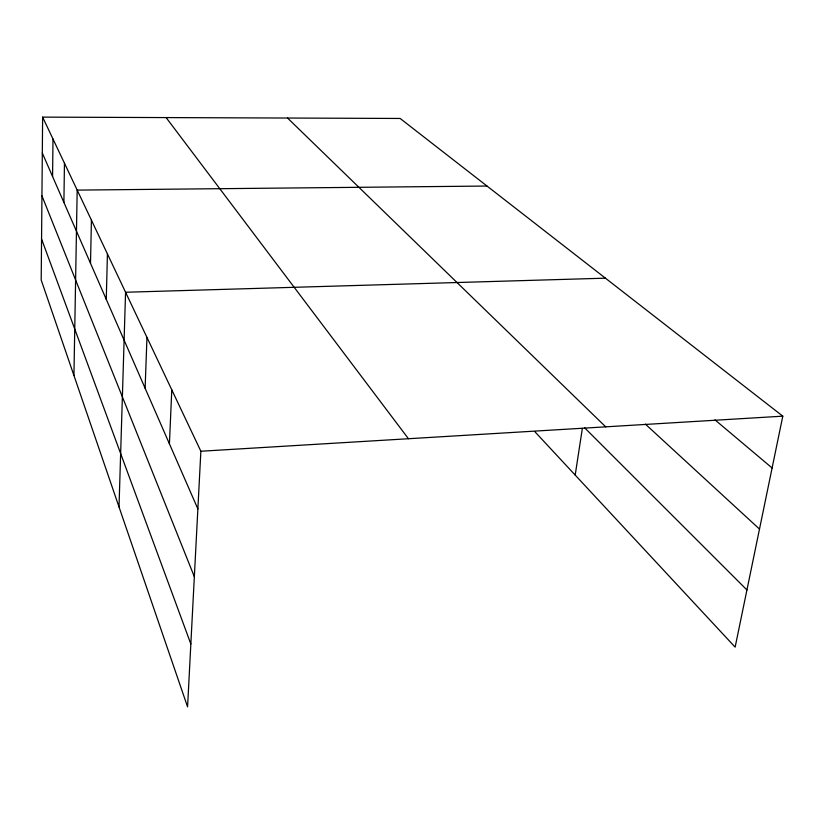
<?xml version="1.0" encoding="UTF-8"?>
<svg xmlns="http://www.w3.org/2000/svg" width="824" height="824" viewBox="0 0 824 824"><rect width="100%" height="100%" fill="white"/><g stroke="black" fill="none" stroke-linecap="round" stroke-linejoin="round"><path stroke-width="1.24" d="M42.632 117.121L41.2 280.026L187.573 706.879L200.871 451.243L42.632 117.121L400.134 118.46L782.8 416.161L735.132 647.139L534.961 431.797M52.571 176.511L52.994 139.019M63.901 202.426L64.457 163.224M73.933 375.476L77.188 190.107L487.005 186.039M90.506 263.289L91.423 220.152M106.265 299.359L107.429 253.947M119.016 506.966L125.567 292.252L605.424 278.172M145.117 388.248L146.971 337.438M169.425 443.868L171.783 389.814M575.193 475.077L582.352 428.428M200.871 451.243L782.8 416.161M715.026 419.91L772.109 467.981M645.367 424.113L759.501 529.08M287.545 118.038L605.692 426.832M584.546 427.708L746.935 589.963M166.118 117.585L408.447 438.728M42.312 153.037L197.873 508.933M41.942 195.844L194.34 576.707M41.561 239.012L190.838 643.966"/></g></svg>
